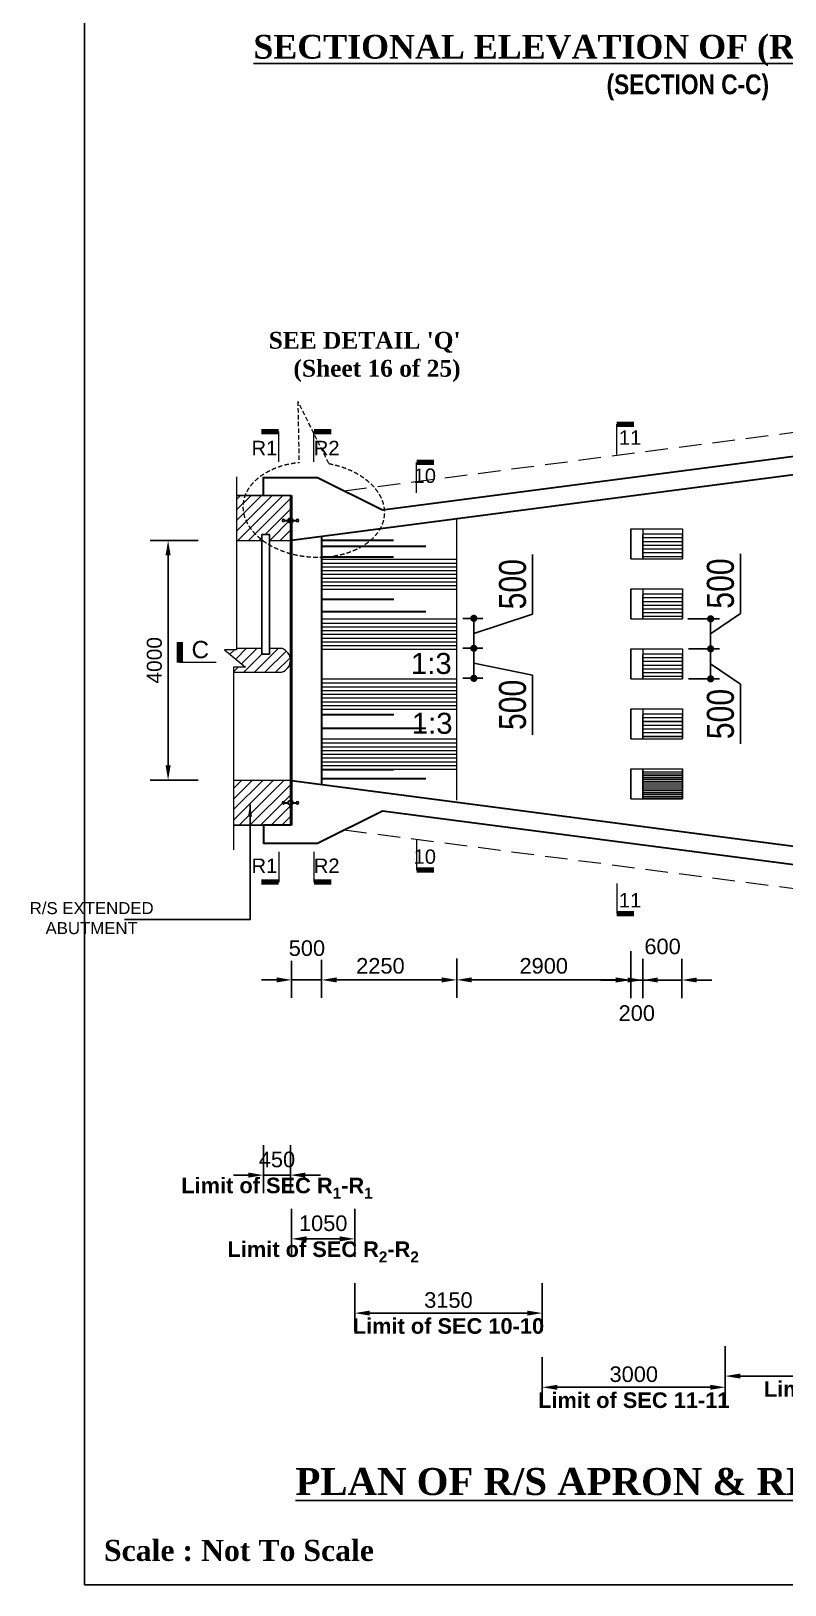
# Model space of a CAD drawing. Extents: x -358915 to 1258323, y -1667244 to -305611.
# Drawn here: x 660934 to 673493, y -1502379 to -1476470 of the extents above; entities that cross this region are included whole.
import ezdxf

# ---------------------------------------------------------------- set-up
doc = ezdxf.new("R2010")
doc.units = 0
doc.header["$LTSCALE"] = 300
doc.header["$MEASUREMENT"] = 0
for name, pattern in [('DASHED', [0.75, 0.5, -0.25]), ('DASHED2', [9.525, 6.35, -3.175]), ('HIDDEN', [0.375, 0.25, -0.125])]:
    doc.linetypes.add(name, pattern=pattern)
doc.layers.get('0').update_dxf_attribs({"linetype": 'CONTINUOUS'})
doc.layers.get('DEFPOINTS').update_dxf_attribs({"linetype": 'CONTINUOUS'})
for name, color, linetype, lineweight in [('Dim', 7, 'CONTINUOUS', 9), ('Dimension', 8, 'CONTINUOUS', 18), ('line2', 3, 'CONTINUOUS', 30)]:
    doc.layers.add(name, color=color, linetype=linetype, lineweight=lineweight)
for name, color, linetype in [('DOTTED', 240, 'DASHED2'), ('LINE', 7, 'CONTINUOUS'), ('TEXT', 10, 'CONTINUOUS'), ('TXT', 7, 'CONTINUOUS')]:
    doc.layers.add(name, color=color, linetype=linetype)
doc.styles.add('1-2', font='arial.ttf')
doc.styles.add('Arial', font='arial.ttf')
doc.styles.add('DIM', font='isocp3.shx')
doc.styles.add('SH-T2', font='arial.ttf', dxfattribs={"width": 0.8})
doc.dimstyles.new('dim_240', dxfattribs={"dimtxt": 480, "dimasz": 480, "dimexe": 300, "dimexo": 200, "dimgap": 200, "dimtad": 1, "dimdec": 0, "dimzin": 0, "dimdsep": 46, "dimtxsty": 'DIM', "dimcen": 350, "dimclrd": 5, "dimclre": 5, "dimclrt": 7, "dimadec": 0, "dimazin": 0, "dimtfac": 1, "dimtdec": 0, "dimtmove": 0, "dimatfit": 3, "dimfxl": 20, "dimtolj": 1, "dimtzin": 0, "dimarcsym": 0})
doc.dimstyles.new('dim_250', dxfattribs={"dimtxt": 500, "dimasz": 500, "dimexe": 500, "dimexo": 100, "dimgap": 150, "dimtad": 1, "dimdec": 0, "dimzin": 0, "dimdsep": 46, "dimtxsty": 'Arial', "dimcen": 350, "dimclrd": 5, "dimclre": 5, "dimclrt": 7, "dimadec": 0, "dimazin": 0, "dimtfac": 1, "dimtdec": 0, "dimtmove": 0, "dimatfit": 3, "dimfxl": 500, "dimfxlon": 1, "dimtolj": 1, "dimtzin": 0, "dimarcsym": 0})

# ---------------------------------------------------------------- blocks, each defined once
blk = doc.blocks.new('*D917')
at = {"layer": 'DEFPOINTS', "color": 0, "ltscale": 50, "transparency": 16777216}
for p in [(669450, -1496808), (666325, -1496879), (669450, -1497847)]:
    blk.add_point(p, dxfattribs=at)
at = {"layer": 'Dim', "color": 5, "lineweight": -2, "ltscale": 50, "transparency": 16777216}
for p, q in [((666325, -1497347), (666325, -1498147)), ((669450, -1497347), (669450, -1498147)), ((666575, -1497847), (669200, -1497847))]:
    blk.add_line(p, q, dxfattribs=at)
at = {"layer": 'Dim', "color": 5, "ltscale": 50, "transparency": 16777216}
for points in [[(666575, -1497805), (666575, -1497889), (666325, -1497847)], [(669200, -1497805), (669200, -1497889), (669450, -1497847)]]:
    blk.add_solid(points, dxfattribs=at)
at = {"layer": 'Dim', "color": 7, "ltscale": 50, "transparency": 16777216, "insert": (667887, -1497847), "char_height": 260, "attachment_point": 5, "style": 'Arial'}
blk.add_mtext('\\A1;3150\\P{\\fArial|b1|i0|c0|p34;Limit of SEC 10-10}', dxfattribs=at)
blk = doc.blocks.new('*D918')
at = {"layer": 'DEFPOINTS', "color": 0, "ltscale": 50, "transparency": 16777216}
for p in [(669450, -1498359), (672500, -1498397), (669450, -1499084)]:
    blk.add_point(p, dxfattribs=at)
at = {"layer": 'Dim', "color": 5, "lineweight": -2, "ltscale": 50, "transparency": 16777216}
for p, q in [((669450, -1498584), (669450, -1499384)), ((672500, -1498584), (672500, -1499384)), ((672250, -1499084), (669700, -1499084))]:
    blk.add_line(p, q, dxfattribs=at)
at = {"layer": 'Dim', "color": 5, "ltscale": 50, "transparency": 16777216}
for points in [[(669700, -1499042), (669700, -1499126), (669450, -1499084)], [(672250, -1499042), (672250, -1499126), (672500, -1499084)]]:
    blk.add_solid(points, dxfattribs=at)
at = {"layer": 'Dim', "color": 7, "ltscale": 50, "transparency": 16777216, "insert": (670975, -1499084), "char_height": 260, "attachment_point": 5, "style": 'Arial'}
blk.add_mtext('\\A1;3000\\P{\\fArial|b1|i0|c0|p34;Limit of SEC 11-11}', dxfattribs=at)
blk = doc.blocks.new('*D919')
at = {"layer": 'DEFPOINTS', "color": 0, "ltscale": 50, "transparency": 16777216}
for p in [(676974, -1497982), (672500, -1498224), (676974, -1498897)]:
    blk.add_point(p, dxfattribs=at)
at = {"layer": 'Dim', "color": 5, "lineweight": -2, "ltscale": 50, "transparency": 16777216}
for p, q in [((672500, -1498397), (672500, -1499197)), ((676974, -1498397), (676974, -1499197)), ((672750, -1498897), (676724, -1498897))]:
    blk.add_line(p, q, dxfattribs=at)
at = {"layer": 'Dim', "color": 5, "ltscale": 50, "transparency": 16777216}
for points in [[(672750, -1498855), (672750, -1498939), (672500, -1498897)], [(676724, -1498855), (676724, -1498939), (676974, -1498897)]]:
    blk.add_solid(points, dxfattribs=at)
at = {"layer": 'Dim', "color": 7, "ltscale": 50, "transparency": 16777216, "insert": (674737, -1498897), "char_height": 260, "attachment_point": 5, "style": 'Arial'}
blk.add_mtext('\\A1;3000\\P{\\fArial|b1|i0|c0|p34;Limit of SEC 12-12}', dxfattribs=at)
blk = doc.blocks.new('*D920')
at = {"layer": 'DEFPOINTS', "color": 0, "ltscale": 50, "transparency": 16777216}
for p in [(665275, -1495658), (666325, -1495641), (665275, -1496609)]:
    blk.add_point(p, dxfattribs=at)
at = {"layer": 'Dim', "color": 5, "lineweight": -2, "ltscale": 50, "transparency": 16777216}
for p, q in [((665275, -1496109), (665275, -1496909)), ((666325, -1496109), (666325, -1496909)), ((666075, -1496609), (665525, -1496609))]:
    blk.add_line(p, q, dxfattribs=at)
at = {"layer": 'Dim', "color": 5, "ltscale": 50, "transparency": 16777216}
for points in [[(665525, -1496567), (665525, -1496651), (665275, -1496609)], [(666075, -1496567), (666075, -1496651), (666325, -1496609)]]:
    blk.add_solid(points, dxfattribs=at)
at = {"layer": 'Dim', "color": 7, "ltscale": 50, "transparency": 16777216, "insert": (665800, -1496609), "char_height": 260, "attachment_point": 5, "style": 'Arial'}
blk.add_mtext('\\A1;1050\\P{\\fArial|b1|i0|c0|p34;Limit of SEC R\\H0.7x;\\S^ 2;\\H1.4286x;-R\\H0.7x;\\S^ 2;}', dxfattribs=at)
blk = doc.blocks.new('SEX')
at = {"layer": 'Dim', "color": 6, "ltscale": 500}
blk.add_lwpolyline([(0, 0, 60, 60, 0), (192, 0, 0, 0, 0)], format="xyseb", dxfattribs=at)
blk.add_lwpolyline([(0, -337), (0, 0), (0, 0)], dxfattribs=at)
blk = doc.blocks.new('*D923')
at = {"layer": 'DEFPOINTS', "color": 0, "ltscale": 50, "transparency": 16777216}
for p in [(671125, -1491842), (671775, -1491842), (671125, -1492293)]:
    blk.add_point(p, dxfattribs=at)
at = {"layer": 'Dim', "color": 5, "lineweight": -2, "ltscale": 50, "transparency": 16777216}
for p, q in [((671125, -1491942), (671125, -1492593)), ((671775, -1491942), (671775, -1492593)), ((670875, -1492293), (670625, -1492293)), ((671775, -1492293), (671125, -1492293)), ((672025, -1492293), (672275, -1492293))]:
    blk.add_line(p, q, dxfattribs=at)
at = {"layer": 'Dim', "color": 5, "ltscale": 50, "transparency": 16777216}
for points in [[(670875, -1492251), (670875, -1492335), (671125, -1492293)], [(672025, -1492251), (672025, -1492335), (671775, -1492293)]]:
    blk.add_solid(points, dxfattribs=at)
at = {"layer": 'Dim', "color": 7, "ltscale": 50, "transparency": 16777216, "insert": (671455, -1491735), "char_height": 260, "attachment_point": 5, "style": 'Arial'}
blk.add_mtext('\\A1;600', dxfattribs=at)
blk = doc.blocks.new('*D924')
at = {"layer": 'DEFPOINTS', "color": 0, "ltscale": 50, "transparency": 16777216}
for p in [(668025, -1491834), (665774, -1491963), (668025, -1492291)]:
    blk.add_point(p, dxfattribs=at)
at = {"layer": 'Dim', "color": 5, "lineweight": -2, "ltscale": 50, "transparency": 16777216}
for p, q in [((665774, -1492063), (665774, -1492591)), ((668025, -1491934), (668025, -1492591)), ((666024, -1492291), (667775, -1492291))]:
    blk.add_line(p, q, dxfattribs=at)
at = {"layer": 'Dim', "color": 5, "ltscale": 50, "transparency": 16777216}
for points in [[(666024, -1492249), (666024, -1492333), (665774, -1492291)], [(667775, -1492249), (667775, -1492333), (668025, -1492291)]]:
    blk.add_solid(points, dxfattribs=at)
at = {"layer": 'Dim', "color": 7, "ltscale": 50, "transparency": 16777216, "insert": (666754, -1492058), "char_height": 260, "attachment_point": 5, "style": 'Arial'}
blk.add_mtext('\\A1;2250', dxfattribs=at)
blk = doc.blocks.new('*D925')
at = {"layer": 'DEFPOINTS', "color": 0, "ltscale": 50, "transparency": 16777216}
for p in [(668025, -1491834), (670925, -1491713), (668025, -1492291)]:
    blk.add_point(p, dxfattribs=at)
at = {"layer": 'Dim', "color": 5, "lineweight": -2, "ltscale": 50, "transparency": 16777216}
for p, q in [((670925, -1491813), (670925, -1492591)), ((668025, -1491934), (668025, -1492591)), ((670675, -1492291), (668275, -1492291))]:
    blk.add_line(p, q, dxfattribs=at)
at = {"layer": 'Dim', "color": 5, "ltscale": 50, "transparency": 16777216}
for points in [[(668275, -1492249), (668275, -1492333), (668025, -1492291)], [(670675, -1492249), (670675, -1492333), (670925, -1492291)]]:
    blk.add_solid(points, dxfattribs=at)
at = {"layer": 'Dim', "color": 7, "ltscale": 50, "transparency": 16777216, "insert": (669475, -1492058), "char_height": 260, "attachment_point": 5, "style": 'Arial'}
blk.add_mtext('\\A1;2900', dxfattribs=at)
blk = doc.blocks.new('*D926')
at = {"layer": 'DEFPOINTS', "color": 0, "ltscale": 50, "transparency": 16777216}
for p in [(670925, -1491751), (671125, -1491842), (671125, -1492293)]:
    blk.add_point(p, dxfattribs=at)
at = {"layer": 'Dim', "color": 5, "lineweight": -2, "ltscale": 50, "transparency": 16777216}
for p, q in [((670925, -1491851), (670925, -1492593)), ((671125, -1491942), (671125, -1492593)), ((670675, -1492293), (670425, -1492293)), ((670925, -1492293), (671125, -1492293)), ((671375, -1492293), (671625, -1492293))]:
    blk.add_line(p, q, dxfattribs=at)
at = {"layer": 'Dim', "color": 5, "ltscale": 50, "transparency": 16777216}
for points in [[(670675, -1492251), (670675, -1492335), (670925, -1492293)], [(671375, -1492251), (671375, -1492335), (671125, -1492293)]]:
    blk.add_solid(points, dxfattribs=at)
at = {"layer": 'Dim', "color": 7, "ltscale": 50, "transparency": 16777216, "insert": (671025, -1492846), "char_height": 260, "attachment_point": 5, "style": 'Arial'}
blk.add_mtext('\\A1;200', dxfattribs=at)
blk = doc.blocks.new('*D927')
at = {"layer": 'DEFPOINTS', "color": 0, "ltscale": 50, "transparency": 16777216}
for p in [(665275, -1491875), (665774, -1491859), (665275, -1492291)]:
    blk.add_point(p, dxfattribs=at)
at = {"layer": 'Dim', "color": 5, "lineweight": -2, "ltscale": 50, "transparency": 16777216}
for p, q in [((665275, -1491975), (665275, -1492591)), ((665774, -1491959), (665774, -1492591)), ((665025, -1492291), (664775, -1492291)), ((665774, -1492291), (665275, -1492291)), ((666024, -1492291), (666274, -1492291))]:
    blk.add_line(p, q, dxfattribs=at)
at = {"layer": 'Dim', "color": 5, "ltscale": 50, "transparency": 16777216}
for points in [[(665025, -1492249), (665025, -1492333), (665275, -1492291)], [(666024, -1492249), (666024, -1492333), (665774, -1492291)]]:
    blk.add_solid(points, dxfattribs=at)
at = {"layer": 'Dim', "color": 7, "ltscale": 50, "transparency": 16777216, "insert": (665529, -1491763), "char_height": 260, "attachment_point": 5, "style": 'Arial'}
blk.add_mtext('\\A1;500', dxfattribs=at)
blk = doc.blocks.new('*D928')
at = {"layer": 'DEFPOINTS', "color": 0, "ltscale": 50, "transparency": 16777216}
for p in [(664055, -1484962), (663216, -1488962), (664008, -1488962)]:
    blk.add_point(p, dxfattribs=at)
at = {"layer": 'Dim', "color": 5, "lineweight": -2, "ltscale": 50, "transparency": 16777216}
for p, q in [((663716, -1484962), (662916, -1484962)), ((663216, -1485212), (663216, -1488712)), ((663716, -1488962), (662916, -1488962))]:
    blk.add_line(p, q, dxfattribs=at)
at = {"layer": 'Dim', "color": 5, "ltscale": 50, "transparency": 16777216}
for points in [[(663174, -1485212), (663258, -1485212), (663216, -1484962)], [(663174, -1488712), (663258, -1488712), (663216, -1488962)]]:
    blk.add_solid(points, dxfattribs=at)
at = {"layer": 'Dim', "color": 7, "ltscale": 50, "transparency": 16777216, "insert": (662988, -1486962), "char_height": 250, "attachment_point": 5, "rotation": 90, "style": 'Arial'}
blk.add_mtext('\\A1;4000', dxfattribs=at)
blk = doc.blocks.new('*D938')
at = {"layer": 'DEFPOINTS', "color": 0, "ltscale": 50, "transparency": 16777216}
for p in [(664805, -1494702), (665255, -1494577), (664805, -1495546)]:
    blk.add_point(p, dxfattribs=at)
at = {"layer": 'Dim', "color": 5, "lineweight": -2, "ltscale": 50, "transparency": 16777216}
for p, q in [((664805, -1495046), (664805, -1495846)), ((665255, -1495046), (665255, -1495846)), ((664555, -1495546), (664305, -1495546)), ((665255, -1495546), (664805, -1495546)), ((665505, -1495546), (665755, -1495546))]:
    blk.add_line(p, q, dxfattribs=at)
at = {"layer": 'Dim', "color": 5, "ltscale": 50, "transparency": 16777216}
for points in [[(664555, -1495504), (664555, -1495588), (664805, -1495546)], [(665505, -1495504), (665505, -1495588), (665255, -1495546)]]:
    blk.add_solid(points, dxfattribs=at)
at = {"layer": 'Dim', "color": 7, "ltscale": 50, "transparency": 16777216, "insert": (665030, -1495546), "char_height": 260, "attachment_point": 5, "style": 'Arial'}
blk.add_mtext('\\A1;450\\P{\\fArial|b1|i0|c0|p34;Limit of SEC R\\H0.7x;\\S^ 1;\\H1.4286x;-R\\H0.7x;\\S^ 1;}', dxfattribs=at)
blk = doc.blocks.new('_Dot')
at = {"color": 0, "linetype": 'ByBlock', "lineweight": -2}
blk.add_line((-0.5, 0), (-1, 0), dxfattribs=at)
at = {"color": 0, "linetype": 'ByBlock', "const_width": 0.5}
blk.add_lwpolyline([(-0.25, 0, 1), (0.25, 0, 1)], format="xyb", close=True, dxfattribs=at)
blk = doc.blocks.new('*D1488')
at = {"layer": 'DEFPOINTS', "color": 0, "transparency": 16777216}
for p in [(668025, -1486762), (668311, -1486762), (668025, -1487262)]:
    blk.add_point(p, dxfattribs=at)
at = {"layer": 'Dim', "color": 5, "lineweight": -2, "transparency": 16777216}
for p, q in [((668125, -1486762), (668461, -1486762)), ((668311, -1487142), (668311, -1486882)), ((668311, -1487012), (669287, -1487208)), ((669287, -1487208), (669287, -1488202)), ((668125, -1487262), (668461, -1487262))]:
    blk.add_line(p, q, dxfattribs=at)
at = {"layer": 'Dim', "color": 5, "lineweight": -2, "transparency": 16777216, "xscale": 120, "yscale": 120, "zscale": 120}
for p, rotation in [((668311, -1486762), 90), ((668311, -1487262), 270)]:
    blk.add_blockref('_Dot', p, dxfattribs=dict(at, rotation=rotation))
at = {"layer": 'Dim', "color": 7, "transparency": 16777216, "insert": (668957, -1487705), "char_height": 450, "attachment_point": 5, "rotation": 90, "style": 'SH-T2'}
blk.add_mtext('\\A1;500', dxfattribs=at)
blk = doc.blocks.new('*D1489')
at = {"layer": 'DEFPOINTS', "color": 0, "transparency": 16777216}
for p in [(671775, -1486270), (671788, -1486770), (672256, -1486770)]:
    blk.add_point(p, dxfattribs=at)
at = {"layer": 'Dim', "color": 5, "lineweight": -2, "transparency": 16777216}
for p, q in [((672751, -1486180), (672751, -1485185)), ((672256, -1486520), (672751, -1486180)), ((671875, -1486270), (672406, -1486270)), ((672256, -1486390), (672256, -1486650)), ((671888, -1486770), (672406, -1486770))]:
    blk.add_line(p, q, dxfattribs=at)
at = {"layer": 'Dim', "color": 5, "lineweight": -2, "transparency": 16777216, "xscale": 120, "yscale": 120, "zscale": 120}
for p, rotation in [((672256, -1486270), 90), ((672256, -1486770), 270)]:
    blk.add_blockref('_Dot', p, dxfattribs=dict(at, rotation=rotation))
at = {"layer": 'Dim', "color": 7, "transparency": 16777216, "insert": (672421, -1485682), "char_height": 450, "attachment_point": 5, "rotation": 90, "style": 'SH-T2'}
blk.add_mtext('\\A1;500', dxfattribs=at)
blk = doc.blocks.new('*D1490')
at = {"layer": 'DEFPOINTS', "color": 0, "transparency": 16777216}
for p in [(668025, -1486262), (668025, -1486762), (668311, -1486762)]:
    blk.add_point(p, dxfattribs=at)
at = {"layer": 'Dim', "color": 5, "lineweight": -2, "transparency": 16777216}
for p, q in [((669287, -1486190), (669287, -1485196)), ((668311, -1486512), (669287, -1486190)), ((668125, -1486262), (668461, -1486262)), ((668311, -1486382), (668311, -1486642)), ((668125, -1486762), (668461, -1486762))]:
    blk.add_line(p, q, dxfattribs=at)
at = {"layer": 'Dim', "color": 5, "lineweight": -2, "transparency": 16777216, "xscale": 120, "yscale": 120, "zscale": 120}
for p, rotation in [((668311, -1486262), 90), ((668311, -1486762), 270)]:
    blk.add_blockref('_Dot', p, dxfattribs=dict(at, rotation=rotation))
at = {"layer": 'Dim', "color": 7, "transparency": 16777216, "insert": (668957, -1485693), "char_height": 450, "attachment_point": 5, "rotation": 90, "style": 'SH-T2'}
blk.add_mtext('\\A1;500', dxfattribs=at)
blk = doc.blocks.new('*D1491')
at = {"layer": 'DEFPOINTS', "color": 0, "transparency": 16777216}
for p in [(671788, -1486770), (672256, -1486770), (671788, -1487270)]:
    blk.add_point(p, dxfattribs=at)
at = {"layer": 'Dim', "color": 5, "lineweight": -2, "transparency": 16777216}
for p, q in [((671888, -1486770), (672406, -1486770)), ((672256, -1487150), (672256, -1486890)), ((672256, -1487020), (672751, -1487361)), ((671888, -1487270), (672406, -1487270)), ((672751, -1487361), (672751, -1488355))]:
    blk.add_line(p, q, dxfattribs=at)
at = {"layer": 'Dim', "color": 5, "lineweight": -2, "transparency": 16777216, "xscale": 120, "yscale": 120, "zscale": 120}
for p, rotation in [((672256, -1486770), 90), ((672256, -1487270), 270)]:
    blk.add_blockref('_Dot', p, dxfattribs=dict(at, rotation=rotation))
at = {"layer": 'Dim', "color": 7, "transparency": 16777216, "insert": (672421, -1487858), "char_height": 450, "attachment_point": 5, "rotation": 90, "style": 'SH-T2'}
blk.add_mtext('\\A1;500', dxfattribs=at)

msp = doc.modelspace()

# ---------------------------------------------------------------- hatches: boundary and pattern name
at = {"layer": 'Dim'}
h = msp.add_hatch(dxfattribs=at)
h.set_pattern_fill('ANSI31', color=8, scale=1000)
h.set_pattern_definition([(45, (-2108521.88, -746193.47), (-88.3883476, 88.3883476), [])])
h.paths.add_polyline_path([(664308.2, -1488962), (664308.2, -1489712), (665254.9, -1489712), (665254.9, -1488962)])
h.paths.add_polyline_path([(664354.9, -1484212), (664354.9, -1484962), (664779.9, -1484962), (664779.9, -1484862), (664904.9, -1484862), (664904.9, -1484962), (665254.9, -1484962), (665254.9, -1484212)])
edge = h.paths.add_edge_path()
edge.add_line((664308.2, -1487078.1), (664308.2, -1487162))
edge.add_line((664308.2, -1487162), (665105.3, -1487162))
edge.add_arc((665046.5, -1486962.1), 208.4, 286.39427, 433.72327)
edge.add_line((665104.9, -1486762), (664904.9, -1486762))
edge.add_line((664904.9, -1486762), (664904.9, -1486862))
edge.add_line((664904.9, -1486862), (664779.9, -1486862))
edge.add_line((664779.9, -1486862), (664779.9, -1486762))
edge.add_line((664779.9, -1486762), (664354.9, -1486762))
edge.add_line((664354.9, -1486762), (664354.9, -1486787.3))
edge.add_line((664354.9, -1486787.3), (664158.1, -1486787.3))
edge.add_line((664158.1, -1486787.3), (664506.7, -1487078.1))
edge.add_line((664506.7, -1487078.1), (664308.2, -1487078.1))
at = {"layer": 'Dimension', "lineweight": 13, "ltscale": 2}
h = msp.add_hatch(dxfattribs=at)
h.set_pattern_fill('ANSI31', color=14, scale=500, angle=135, style=0)
h.set_pattern_definition([(7e-15, (834563.45, -30353.766), (1e-14, -62.5), [])])
h.paths.add_polyline_path([(671125.9, -1485249.4), (671774.8, -1485249.4), (671774.8, -1484799.4), (671124.8, -1484799.4)])
h = msp.add_hatch(dxfattribs=at)
h.set_pattern_fill('ANSI31', color=14, scale=500, angle=135, style=0)
h.set_pattern_definition([(7e-15, (834563.45, -31290.98), (1e-14, -62.5), [])])
h.paths.add_polyline_path([(671125.9, -1485286.6), (671774.8, -1485286.6), (671774.8, -1484836.6), (671124.8, -1484836.6)])
h = msp.add_hatch(dxfattribs=at)
h.set_pattern_fill('ANSI31', color=14, scale=500, angle=135, style=0)
h.set_pattern_definition([(7e-15, (834163.397, -31527.34), (1e-14, -62.5), [])])
h.paths.add_polyline_path([(665774.6, -1485278.1), (665774.6, -1485778.1), (668024.8, -1485778.1), (668024.8, -1485278.1)])
h.paths.add_polyline_path([(665774.6, -1486278.1), (665774.6, -1486778.1), (668024.8, -1486778.1), (668024.8, -1486278.1)])
h.paths.add_polyline_path([(665774.6, -1487278.4), (665774.6, -1487778.4), (668024.8, -1487778.4), (668024.8, -1487278.4)])
h.paths.add_polyline_path([(665774.6, -1488278.4), (665774.6, -1488778.4), (668024.8, -1488778.4), (668024.8, -1488278.4)])
h = msp.add_hatch(dxfattribs=at)
h.set_pattern_fill('ANSI31', color=14, scale=500, angle=135, style=0)
h.set_pattern_definition([(7e-15, (834563.45, -32290.98), (1e-14, -62.5), [])])
h.paths.add_polyline_path([(671125.9, -1486286.6), (671774.8, -1486286.6), (671774.8, -1485836.6), (671124.8, -1485836.6)])
h = msp.add_hatch(dxfattribs=at)
h.set_pattern_fill('ANSI31', color=14, scale=500, angle=135, style=0)
h.set_pattern_definition([(7e-15, (834563.45, -32353.766), (1e-14, -62.5), [])])
h.paths.add_polyline_path([(671125.9, -1487249.4), (671774.8, -1487249.4), (671774.8, -1486799.4), (671124.8, -1486799.4)])
h = msp.add_hatch(dxfattribs=at)
h.set_pattern_fill('ANSI31', color=14, scale=500, angle=135, style=0)
h.set_pattern_definition([(7e-15, (834563.45, -33290.98), (1e-14, -62.5), [])])
h.paths.add_polyline_path([(671125.9, -1487286.6), (671774.8, -1487286.6), (671774.8, -1486836.6), (671124.8, -1486836.6)])
h = msp.add_hatch(dxfattribs=at)
h.set_pattern_fill('ANSI31', color=14, scale=500, angle=135, style=0)
h.set_pattern_definition([(7e-15, (834563.45, -32480.14), (1e-14, -62.5), [])])
h.paths.add_polyline_path([(671125.9, -1488275.8), (671774.8, -1488275.8), (671774.8, -1487825.8), (671124.8, -1487825.8)])
h = msp.add_hatch(dxfattribs=at)
h.set_pattern_fill('ANSI31', color=14, scale=500, angle=135, style=0)
h.set_pattern_definition([(7e-15, (834563.45, -34290.98), (1e-14, -62.5), [])])
h.paths.add_polyline_path([(671125.9, -1488286.6), (671774.8, -1488286.6), (671774.8, -1487836.6), (671124.8, -1487836.6)])
h = msp.add_hatch(dxfattribs=at)
h.set_pattern_fill('ANSI31', color=14, scale=500, angle=135, style=0)
h.set_pattern_definition([(7e-15, (834563.45, -32568.99), (1e-14, -62.5), [])])
h.paths.add_polyline_path([(671125.9, -1489264.3), (671774.8, -1489264.3), (671774.8, -1488814.3), (671124.8, -1488814.3)])
h = msp.add_hatch(dxfattribs=at)
h.set_pattern_fill('ANSI31', color=14, scale=500, angle=135, style=0)
h.set_pattern_definition([(7e-15, (834563.45, -35290.663), (1e-14, -62.5), [])])
h.paths.add_polyline_path([(671125.9, -1489286.3), (671774.8, -1489286.3), (671774.8, -1488836.3), (671124.8, -1488836.3)])

# ---------------------------------------------------------------- linework, layer by layer
at = {"color": 7}
msp.add_lwpolyline([(665274.9, -1484212), (664354.9, -1484212)], dxfattribs=at)
at = {"color": 1, "elevation": 0}
msp.add_lwpolyline([(665254.9, -1489692), (665254.9, -1484212)], dxfattribs=at)
at = {"color": 8}
msp.add_lwpolyline([(664779.9, -1484862), (664904.9, -1484862), (664904.9, -1486862), (664779.9, -1486862)], close=True, dxfattribs=at)
at = {"color": 7, "elevation": 0}
msp.add_lwpolyline([(665274.9, -1489712), (664308.2, -1489712)], dxfattribs=at)
at = {"layer": 'Dim', "color": 7, "linetype": 'DASHED', "ltscale": 0.5}
msp.add_lwpolyline([(665892.6, -1483681.6), (665377.8, -1482644.5), (665397.9, -1483661.2)], dxfattribs=at)
at = {"layer": 'Dim', "ltscale": 50}
for points in [[(664354.9, -1483905), (664354.9, -1486787.3), (664158.1, -1486787.3), (664506.7, -1487078.1), (664308.2, -1487078.1), (664308.2, -1490119.5)], [(665274.9, -1484215.3), (665274.9, -1484965.3)]]:
    msp.add_lwpolyline(points, dxfattribs=at)
at = {"layer": 'Dim', "lineweight": 18, "ltscale": 500, "elevation": 0}
for points in [[(665161.8, -1484625.5), (665211.5, -1484625.5)], [(665161.8, -1484625.5), (665211.5, -1484625.5)], [(665161.8, -1484625.5), (665211.5, -1484625.5)], [(665161.8, -1484625.5), (665211.5, -1484625.5)], [(665161.8, -1484635.3), (665211.5, -1484635.3)], [(665161.8, -1484635.3), (665211.5, -1484635.3)], [(665161.8, -1484635.3), (665211.5, -1484635.3)], [(665161.8, -1484635.3), (665211.5, -1484635.3)], [(665298.6, -1484625.5), (665348.6, -1484625.5)], [(665298.6, -1484625.5), (665348.6, -1484625.5)], [(665298.6, -1484625.5), (665348.6, -1484625.5)], [(665298.6, -1484625.5), (665348.6, -1484625.5)], [(665298.6, -1484635.3), (665348.6, -1484635.3)], [(665298.6, -1484635.3), (665348.6, -1484635.3)], [(665298.6, -1484635.3), (665348.6, -1484635.3)], [(665298.6, -1484635.3), (665348.6, -1484635.3)], [(665298.6, -1489332.1), (665348.6, -1489332.1)], [(665298.6, -1489332.1), (665348.6, -1489332.1)], [(665298.6, -1489332.1), (665348.6, -1489332.1)], [(665298.6, -1489332.1), (665348.6, -1489332.1)], [(665298.6, -1489341.9), (665348.6, -1489341.9)], [(665298.6, -1489341.9), (665348.6, -1489341.9)], [(665298.6, -1489341.9), (665348.6, -1489341.9)], [(665298.6, -1489341.9), (665348.6, -1489341.9)]]:
    msp.add_lwpolyline(points, dxfattribs=at)
at = {"layer": 'Dim', "color": 8, "ltscale": 20}
msp.add_lwpolyline([(665254.6, -1484937.2), (665254.6, -1488886.8)], dxfattribs=at)
at = {"layer": 'Dim', "lineweight": 18, "ltscale": 500}
for points in [[(665161.8, -1489332.1), (665211.5, -1489332.1)], [(665161.8, -1489332.1), (665211.5, -1489332.1)], [(665161.8, -1489332.1), (665211.5, -1489332.1)], [(665161.8, -1489332.1), (665211.5, -1489332.1)], [(665161.8, -1489341.9), (665211.5, -1489341.9)], [(665161.8, -1489341.9), (665211.5, -1489341.9)], [(665161.8, -1489341.9), (665211.5, -1489341.9)], [(665161.8, -1489341.9), (665211.5, -1489341.9)]]:
    msp.add_lwpolyline(points, dxfattribs=at)
for centre, radius in [((665139.9, -1484630.4, 0), 17.1), ((665139.9, -1484630.4, 0), 17.1), ((665139.9, -1484630.4, 0), 17.1), ((665139.9, -1484630.4, 0), 17.1), ((665254.9, -1484630.4, 0), 43.7), ((665254.9, -1484630.4, 0), 43.7), ((665254.9, -1484630.4, 0), 43.7), ((665254.9, -1484630.4, 0), 43.7), ((665254.9, -1484630.4, 0), 33.9), ((665254.9, -1484630.4, 0), 33.9), ((665254.9, -1484630.4, 0), 33.9), ((665254.9, -1484630.4, 0), 33.9), ((665370, -1484630.4, 0), 17.1), ((665254.9, -1489337), 43.7), ((665254.9, -1489337), 43.7), ((665254.9, -1489337), 43.7), ((665254.9, -1489337), 43.7), ((665139.9, -1489337), 17.1), ((665139.9, -1489337), 17.1), ((665139.9, -1489337), 17.1), ((665139.9, -1489337), 17.1), ((665254.9, -1489337), 33.9), ((665254.9, -1489337), 33.9), ((665254.9, -1489337), 33.9), ((665254.9, -1489337), 33.9), ((665370, -1489337, 0), 17.1)]:
    msp.add_circle(centre, radius, dxfattribs=at)
for centre, start, end in [((665139.9, -1484630.4, 0), 12.86098, 347.13902), ((665139.9, -1484630.4, 0), 12.86098, 347.13902), ((665139.9, -1484630.4, 0), 12.86098, 347.13902), ((665139.9, -1484630.4, 0), 12.86098, 347.13902), ((665370.1, -1484630.4, 0), 192.86098, 167.13902), ((665370.1, -1484630.4, 0), 192.86098, 167.13902), ((665370.1, -1484630.4, 0), 192.86098, 167.13902), ((665370.1, -1484630.4, 0), 192.86098, 167.13902), ((665139.9, -1489337), 12.86098, 347.13902), ((665139.9, -1489337), 12.86098, 347.13902), ((665139.9, -1489337), 12.86098, 347.13902), ((665139.9, -1489337), 12.86098, 347.13902), ((665370.1, -1489337, 0), 192.86098, 167.13902), ((665370.1, -1489337, 0), 192.86098, 167.13902), ((665370.1, -1489337, 0), 192.86098, 167.13902), ((665370.1, -1489337, 0), 192.86098, 167.13902)]:
    msp.add_arc(centre, 22, start, end, dxfattribs=at)
at = {"layer": 'Dim', "color": 7, "linetype": 'DASHED', "ltscale": 0.5, "extrusion": (0, 0, -1)}
msp.add_ellipse((665644, -1484450), major_axis=(1174.2, -87.4), ratio=0.6754547, start_param=4.8751277, end_param=10.7344041, dxfattribs=at)
at = {"layer": 'Dimension', "color": 0, "lineweight": 13, "ltscale": 2}
for p, q in [((668024.8, -1489293, 0), (668024.8, -1484620.6, 0)), ((668024.8, -1489293, 0), (668024.8, -1484766.8, 0)), ((668024.8, -1489293, 0), (668024.8, -1484802.4, 0)), ((670924.8, -1484770.1), (671774.8, -1484770.1)), ((670924.8, -1484770.1), (671788.2, -1484770.1)), ((670924.8, -1484770.1), (670924.8, -1485270.1)), ((670924.8, -1485270.1), (670924.8, -1484870.1)), ((671125.9, -1484770.1), (671125.9, -1485270.1)), ((671125.9, -1485270.1), (671125.9, -1484870.1)), ((671788.2, -1484770.1), (671788.2, -1485270.1)), ((671788.2, -1485270.1), (671788.2, -1484870.1)), ((670924.8, -1485270.1), (671774.8, -1485270.1)), ((670924.8, -1485270.1), (671788.2, -1485270.1)), ((670924.8, -1485770.1), (671788.2, -1485770.1)), ((670924.8, -1485770.1), (670924.8, -1486270.1)), ((670924.8, -1486270.1), (670924.8, -1485870.1)), ((671125.9, -1485770.1), (671125.9, -1486270.1)), ((671125.9, -1486270.1), (671125.9, -1485870.1)), ((671788.2, -1485770.1), (671788.2, -1486270.1)), ((671788.2, -1486270.1), (671788.2, -1485870.1)), ((670924.8, -1486270.1), (671774.8, -1486270.1)), ((670924.8, -1486270.1), (671788.2, -1486270.1)), ((670924.8, -1486770.1), (671774.8, -1486770.1)), ((670924.8, -1486770.1), (671788.2, -1486770.1)), ((670924.8, -1486770.1), (670924.8, -1487270.1)), ((670924.8, -1487270.1), (670924.8, -1486870.1)), ((671125.9, -1486770.1), (671125.9, -1487270.1)), ((671125.9, -1487270.1), (671125.9, -1486870.1)), ((671788.2, -1486770.1), (671788.2, -1487270.1)), ((671788.2, -1487270.1), (671788.2, -1486870.1)), ((670924.8, -1487270.1), (671774.8, -1487270.1)), ((670924.8, -1487270.1), (671788.2, -1487270.1)), ((670924.8, -1487770.1), (671774.8, -1487770.1)), ((670924.8, -1487770.1), (670924.8, -1488220.1)), ((670924.8, -1487770.1), (671774.8, -1487770.1)), ((670924.8, -1487770.1), (671788.2, -1487770.1)), ((670924.8, -1487770.1), (670924.8, -1488270.1)), ((670924.8, -1488270.1), (670924.8, -1487870.1)), ((671125.9, -1487770.1), (671125.9, -1488220.1)), ((671125.9, -1487770.1), (671125.9, -1488270.1)), ((671125.9, -1488270.1), (671125.9, -1487870.1)), ((671788.2, -1487770.1), (671788.2, -1488220.1)), ((671788.2, -1487770.1), (671788.2, -1488270.1)), ((671788.2, -1488270.1), (671788.2, -1487870.1)), ((670924.8, -1488270.1), (671774.8, -1488270.1)), ((670924.8, -1488270.1), (671788.2, -1488270.1)), ((670924.8, -1489219.7), (670924.8, -1488769.7)), ((670924.8, -1488769.7), (671774.8, -1488769.7)), ((670924.8, -1488769.7), (671774.8, -1488769.7)), ((670924.8, -1488769.7), (670924.8, -1489219.7)), ((670924.8, -1488769.7), (671774.8, -1488769.7)), ((670924.8, -1488769.7), (671788.2, -1488769.7)), ((670924.8, -1488769.7), (670924.8, -1489269.7)), ((671125.9, -1489219.7), (671125.9, -1488769.7)), ((671125.9, -1488769.7), (671125.9, -1489219.7)), ((671125.9, -1488769.7), (671125.9, -1489269.7)), ((671788.2, -1489219.7), (671788.2, -1488769.7)), ((671788.2, -1488769.7), (671788.2, -1489219.7)), ((671788.2, -1488769.7), (671788.2, -1489269.7)), ((671788.2, -1488769.7), (671788.2, -1489269.7)), ((670924.8, -1489269.7), (670924.8, -1488869.7)), ((671125.9, -1489269.7), (671125.9, -1488869.7)), ((671788.2, -1489269.7), (671788.2, -1488869.7)), ((670924.8, -1489269.7), (671774.8, -1489269.7)), ((670924.8, -1489269.7), (671788.2, -1489269.7))]:
    msp.add_line(p, q, dxfattribs=at)
at = {"layer": 'Dimension', "color": 0, "lineweight": 30, "ltscale": 2}
for p, q in [((665774.4, -1484889.6), (665774.4, -1489037)), ((665774.4, -1484890.3), (665774.4, -1489037)), ((665774.4, -1485048.1), (665774.4, -1488882.4)), ((665774.4, -1485202.7), (665774.4, -1489037)), ((665254.6, -1489012.1), (665254.6, -1489712)), ((665254.6, -1489712), (664804.9, -1489712))]:
    msp.add_line(p, q, dxfattribs=at)
for points in [[(665274.3, -1484958.9), (680524.4, -1482962.1), (680524.4, -1480163.3)], [(666788.5, -1484454), (680075.7, -1482719.2), (680224.4, -1482549.4), (680224.4, -1480163)], [(664804.9, -1484212), (664804.9, -1483912.1), (665704.8, -1483912.1), (666788.5, -1484454)], [(665274.3, -1488965.2), (680524.4, -1490962.1), (680524.4, -1493760.7)], [(664804.9, -1489712), (664804.9, -1490011.9), (665704.8, -1490011.9), (666788.5, -1489470)], [(666788.5, -1489470), (680075.7, -1491204.8), (680224.4, -1491374.7), (680224.4, -1493761)]]:
    msp.add_lwpolyline(points, dxfattribs=at)
at = {"layer": 'Dimension', "color": 0, "lineweight": 13, "ltscale": 2, "elevation": 0}
for points in [[(668024.8, -1485278.1), (665774.6, -1485278.1), (665774.6, -1485778.1), (668024.8, -1485778.1)], [(668024.8, -1486278.1), (665774.6, -1486278.1), (665774.6, -1486778.1), (668024.8, -1486778.1)], [(668024.8, -1486278.1), (665774.6, -1486278.1), (665774.6, -1486778.1), (668024.8, -1486778.1)], [(668024.8, -1487278.4), (665774.6, -1487278.4), (665774.6, -1487778.4), (668024.8, -1487778.4)], [(668024.8, -1488278.4), (665774.6, -1488278.4), (665774.6, -1488778.4), (668024.8, -1488778.4)]]:
    msp.add_lwpolyline(points, dxfattribs=at)
at = {"layer": 'DOTTED', "color": 0, "linetype": 'HIDDEN', "lineweight": 20, "ltscale": 5}
for points in [[(666151.6, -1484135.5), (679675.7, -1482369.1), (679824.4, -1482199.2), (679824.4, -1480162.8)], [(666151.6, -1489788.5), (679675.7, -1491554.9), (679824.4, -1491724.8), (679824.4, -1493761.3)]]:
    msp.add_lwpolyline(points, dxfattribs=at)
at = {"layer": 'LINE', "color": 3, "ltscale": 0.5}
for p, q in [((670924.8, -1484770.1), (670924.8, -1485270.1)), ((670924.8, -1485770.1), (670924.8, -1486270.1)), ((670924.8, -1485770.1), (670924.8, -1486270.1)), ((670924.8, -1486770.1), (670924.8, -1487270.1)), ((670924.8, -1487770.1), (670924.8, -1488270.1)), ((670924.8, -1488769.7), (670924.8, -1489269.7))]:
    msp.add_line(p, q, dxfattribs=at)
at = {"layer": 'LINE'}
msp.add_lwpolyline([(717799, -1502379.4), (661824.5, -1502379.4), (661824.5, -1462797.5), (717799, -1462797.5)], close=True, dxfattribs=at)
at = {"layer": 'LINE', "lineweight": 18, "ltscale": 2}
for points in [[(664354.9, -1484212), (665254.9, -1484212)], [(665254.9, -1484212), (665254.9, -1484962)], [(664779.9, -1484862), (664904.9, -1484862)], [(664779.9, -1484862), (664779.9, -1484962)], [(664904.9, -1484862), (664904.9, -1484962)], [(664354.9, -1484962), (664779.9, -1484962)], [(664904.9, -1484962), (665254.9, -1484962)], [(664354.9, -1486762), (664779.9, -1486762)], [(664779.9, -1486862), (664779.9, -1486762)], [(664779.9, -1486862), (664904.9, -1486862)], [(664904.9, -1486762), (665104.9, -1486762)], [(664904.9, -1486862), (664904.9, -1486762)], [(665254.9, -1486962), (665254.9, -1486962.1)], [(664308.2, -1487162), (665105.3, -1487162)], [(664308.2, -1488962), (665254.9, -1488962)], [(665254.9, -1488962), (665254.9, -1489712)], [(664308.2, -1489712), (665254.9, -1489712)]]:
    msp.add_lwpolyline(points, dxfattribs=at)
msp.add_arc((665046.5, -1486962.1), 208.4, 286.27673, 73.72327, dxfattribs=at)
at = {"layer": 'line2', "color": 1}
msp.add_lwpolyline([(665274.9, -1484212), (665274.2, -1489712)], dxfattribs=at)
at = {"layer": 'line2', "color": 14}
for points in [[(665774.4, -1484957.4), (666973.9, -1484957.4)], [(665774.4, -1485060), (667508.3, -1485060)], [(665774.4, -1485238.1), (666973.9, -1485238.1)], [(665775.1, -1485942.6), (666974.7, -1485942.6)], [(665775.1, -1486145.4), (667509, -1486145.4)], [(665775.1, -1487866.8), (666974.7, -1487866.8)], [(665775.1, -1488093.8), (667509, -1488093.8)], [(665774.4, -1488780.4), (666973.9, -1488780.4)], [(665774.4, -1488930.3), (667508.3, -1488930.3)]]:
    msp.add_lwpolyline(points, dxfattribs=at)
at = {"layer": 'line2', "color": 14, "elevation": 0}
msp.add_lwpolyline([(665794.3, -1488043.7), (665794.3, -1488043.7)], dxfattribs=at)

# ---------------------------------------------------------------- block references
at = {"layer": 'Dim', "color": 6, "yscale": 1.5, "zscale": 1.5}
for p, xscale in [((670692.4, -1483025.9), 1.5), ((665060.1, -1483148.9, 0), -1.5), ((665647.1, -1483148.9, 0), 1.5), ((667357.7, -1483662.4), 1.5)]:
    msp.add_blockref('SEX', p, dxfattribs=dict(at, xscale=xscale))
at = {"layer": 'Dim', "color": 6}
for p, xscale, yscale, zscale, rotation in [((663410.3, -1487000.4), 1.800000000046566, 1.800000000046566, 1.8, 90), ((667357.7, -1490459.3), -1.5, 1.5, 1.5, 180), ((665060.1, -1490659.8, 0), 1.5, 1.5, 1.5, 180), ((665647.1, -1490659.8, 0), -1.5, 1.5, 1.5, 180), ((670692.4, -1491186.2), -1.5, 1.5, 1.5, 180)]:
    msp.add_blockref('SEX', p, dxfattribs=dict(at, xscale=xscale, yscale=yscale, zscale=zscale, rotation=rotation))

# ---------------------------------------------------------------- texts
at = {"layer": 'Dim', "color": 7, "insert": (668088.9, -1481485.6), "char_height": 250, "width": 8055.43, "attachment_point": 3, "style": 'Arial'}
msp.add_mtext("{\\fTimes New Roman|b1|i0|c0|p18;\\H1.12x;SEE DETAIL 'Q'\\H2.511x; \\P\\H0.3982x;(Sheet 16 of 25)\\P\\fArial|b0|i0|c0|p34;\\H1.674x;\\C0; }", dxfattribs=at)
at = {"layer": 'Dimension', "color": 0, "lineweight": 13, "ltscale": 2, "char_height": 350, "width": 976.664, "attachment_point": 5, "style": '1-2'}
for insert in [(667600.9, -1487016.5, 0), (667615.8, -1488014.2, 0)]:
    msp.add_mtext('1:3', dxfattribs=dict(at, insert=insert))
at = {"layer": 'TEXT', "color": 6, "insert": (664441.5, -1491262.1), "char_height": 200, "width": 4997.303, "attachment_point": 6, "style": 'Arial'}
msp.add_mtext('\\pxqc;{\\C7;R/S EXTENDED \\PABUTMENT}', dxfattribs=at)
at = {"layer": 'TEXT', "color": 0, "linetype": 'ByBlock', "insert": (662147.4, -1501628.9), "char_height": 350.472, "width": 18241.891, "attachment_point": 1, "style": 'Arial'}
msp.add_mtext('{\\fTimes New Roman|b1|i0|c0|p18;Scale : Not To Scale}', dxfattribs=at)
at = {"layer": 'TXT', "color": 0, "attachment_point": 4}
for s, insert, char_height, width in [('\\A1;{\\fTimes New Roman|b1|i0|c0|p18;\\H9x;\\L\\C6;SECTIONAL ELEVATION OF (R/S) APRON AND WING WALL\\fArial Narrow|b0|i0|c0|p34;\\H0.6222x;\\l\\C0;\\P\\fArial Narrow|b1|i0|c0|p34;\\H1.339x;                                                        (SECTION C-C)}', (664636.9, -1477077.5, 0), 44, 17299.91), ('{\\fTimes New Roman|b1|i0|c0|p18;\\L\\C6;PLAN OF R/S APRON & RETURN WALL}', (665338.3, -1500660.3, 0), 450, 59703.667)]:
    msp.add_mtext(s, dxfattribs=dict(at, insert=insert, char_height=char_height, width=width))
at = {"layer": 'TXT', "char_height": 240, "attachment_point": 5, "style": 'Arial'}
for s, insert in [('R1', (664820.9, -1483421.7, 0)), ('R2', (665858.7, -1483421.7, 0)), ('10', (667493.1, -1483885.2)), ('R1', (664820.9, -1490387, 0)), ('R2', (665858.7, -1490387, 0))]:
    msp.add_mtext(s, dxfattribs=dict(at, insert=insert))
at = {"layer": 'TXT', "attachment_point": 5, "style": 'Arial'}
for s, insert, char_height, width in [('11', (670912.8, -1483248.6), 240, 418.276), ('\\A1;C', (663752.1, -1486784.8), 288, 693.976), ('10', (667493.1, -1490236.5), 240, 221.693), ('11', (670912.8, -1490963.5), 240, 336.352)]:
    msp.add_mtext(s, dxfattribs=dict(at, insert=insert, char_height=char_height, width=width))

# ---------------------------------------------------------------- dimensions: what is measured, and where the dimension line sits
at = {"layer": 'Dim', "ltscale": 50}
dim = msp.add_linear_dim(base=(663216.1, -1488962), p1=(664054.9, -1484962), p2=(664008.2, -1488962), angle=90, text='4000', dimstyle='dim_250', override={"dimtxt": 250, "dimasz": 250, "dimexe": 300, "dimgap": 100, "dimtmove": 1}, dxfattribs=at)
dim.commit()
dim.dimension.update_dxf_attribs({"geometry": '*D928', "text_midpoint": (662988.5, -1486962)})
at = {"layer": 'Dim', "color": 1}
for base, p1, p2, angle, picture, middle in [((668311.2, -1486762.1, 0), (668024.8, -1486262.1, 0), (668024.8, -1486762.1, 0), 90, '*D1490', (669287, -1486089.8, 0)), ((672256, -1486770.1), (671774.8, -1486270.1), (671788.2, -1486770.1), 90, '*D1489', (672751.2, -1486079.5)), ((668311.2, -1486762.1, 0), (668024.8, -1487262.1, 0), (668024.8, -1486762.1, 0), 270, '*D1488', (669287, -1487308.3, 0)), ((672256, -1486770.1), (671788.2, -1487270.1), (671788.2, -1486770.1), 270, '*D1491', (672751.2, -1487460.6))]:
    dim = msp.add_linear_dim(base=base, p1=p1, p2=p2, angle=angle, dimstyle='dim_240', override={"dimtxt": 450, "dimasz": 120, "dimexe": 150, "dimexo": 100, "dimgap": 100, "dimtxsty": 'SH-T2', "dimblk1": 'Dot', "dimblk2": 'Dot', "dimsah": 1, "dimtmove": 1}, dxfattribs=at)
    dim.commit()
    dim.dimension.update_dxf_attribs({"geometry": picture, "text_midpoint": middle, "dimtype": 160})
at = {"layer": 'Dim', "ltscale": 50}
dim = msp.add_linear_dim(base=(665274.7, -1492291), p1=(665774.4, -1491859.3), p2=(665274.7, -1491875.1), angle=180, dimstyle='dim_250', override={"dimtxt": 260, "dimasz": 250, "dimexe": 300, "dimgap": 100, "dimtmove": 1}, dxfattribs=at)
dim.commit()
dim.dimension.update_dxf_attribs({"geometry": '*D927', "text_midpoint": (665528.8, -1491995.6), "dimtype": 160})
for base, p1, p2, text, picture, middle in [((671124.8, -1492293), (671774.8, -1491842.3), (671124.8, -1491842.3), '600', '*D923', (671455.4, -1491967.5)), ((668024.8, -1492291), (665774.4, -1491963), (668024.8, -1491833.6), '2250', '*D924', (666754.3, -1492291)), ((669450.1, -1497846.9), (666324.8, -1496878.5), (669450.1, -1496807.9), '3150\\X{\\fArial|b1|i0|c0|p34;Limit of SEC 10-10}', '*D917', (667887.5, -1497846.9)), ((676974.4, -1498897), (672499.5, -1498223.6), (676974.4, -1497982), '3000\\X{\\fArial|b1|i0|c0|p34;Limit of SEC 12-12}', '*D919', (674736.9, -1498897))]:
    dim = msp.add_linear_dim(base=base, p1=p1, p2=p2, text=text, dimstyle='dim_250', override={"dimtxt": 260, "dimasz": 250, "dimexe": 300, "dimgap": 100, "dimtmove": 1}, dxfattribs=at)
    dim.commit()
    dim.dimension.update_dxf_attribs({"geometry": picture, "text_midpoint": middle, "dimtype": 160})
for base, p1, p2, override, picture, middle in [((668024.8, -1492291), (670924.8, -1491713.4), (668024.8, -1491833.6), {"dimtxt": 260, "dimasz": 250, "dimexe": 300, "dimgap": 100, "dimtmove": 1}, '*D925', (669474.8, -1492291)), ((671124.8, -1492293), (670924.8, -1491751.4), (671124.8, -1491842.3), {"dimtxt": 260, "dimasz": 250, "dimexe": 300, "dimgap": 100, "dimtmove": 2}, '*D926', (671024.8, -1492845.5))]:
    dim = msp.add_linear_dim(base=base, p1=p1, p2=p2, dimstyle='dim_250', override=override, dxfattribs=at)
    dim.commit()
    dim.dimension.update_dxf_attribs({"geometry": picture, "text_midpoint": middle, "dimtype": 160})
for base, p1, p2, text, picture, middle in [((664804.8, -1495545.8), (665254.8, -1494577.4), (664804.8, -1494702.4), '<>\\X{\\fArial|b1|i0|c0|p34;Limit of SEC R\\H0.7x;\\S^ 1;\\H1.4286x;-R\\H0.7x;\\S^ 1;}', '*D938', (665029.8, -1495545.8)), ((665274.8, -1496609), (666324.8, -1495640.6), (665274.8, -1495658.2), '<>\\X{\\fArial|b1|i0|c0|p34;Limit of SEC R\\H0.7x;\\S^ 2;\\H1.4286x;-R\\H0.7x;\\S^ 2;}', '*D920', (665799.8, -1496609)), ((669450.1, -1499084.1), (672499.5, -1498397), (669450.1, -1498359.3), '3000\\X{\\fArial|b1|i0|c0|p34;Limit of SEC 11-11}', '*D918', (670974.8, -1499084.1))]:
    dim = msp.add_linear_dim(base=base, p1=p1, p2=p2, angle=180, text=text, dimstyle='dim_250', override={"dimtxt": 260, "dimasz": 250, "dimexe": 300, "dimgap": 100, "dimtmove": 1}, dxfattribs=at)
    dim.commit()
    dim.dimension.update_dxf_attribs({"geometry": picture, "text_midpoint": middle, "dimtype": 160})

# ---------------------------------------------------------------- leaders
at = {"layer": 'Dim', "lineweight": 13, "ltscale": 2}
msp.add_leader([(664581, -1489367.1), (664580.9, -1491281.2), (662489.5, -1491281.2)], dimstyle='dim_240', override={"dimtxt": 250, "dimasz": 200, "dimexe": 200, "dimexo": 100, "dimgap": 50, "dimtxsty": 'Arial', "dimtmove": 1}, dxfattribs=at)

doc.saveas('drawing.dxf')
